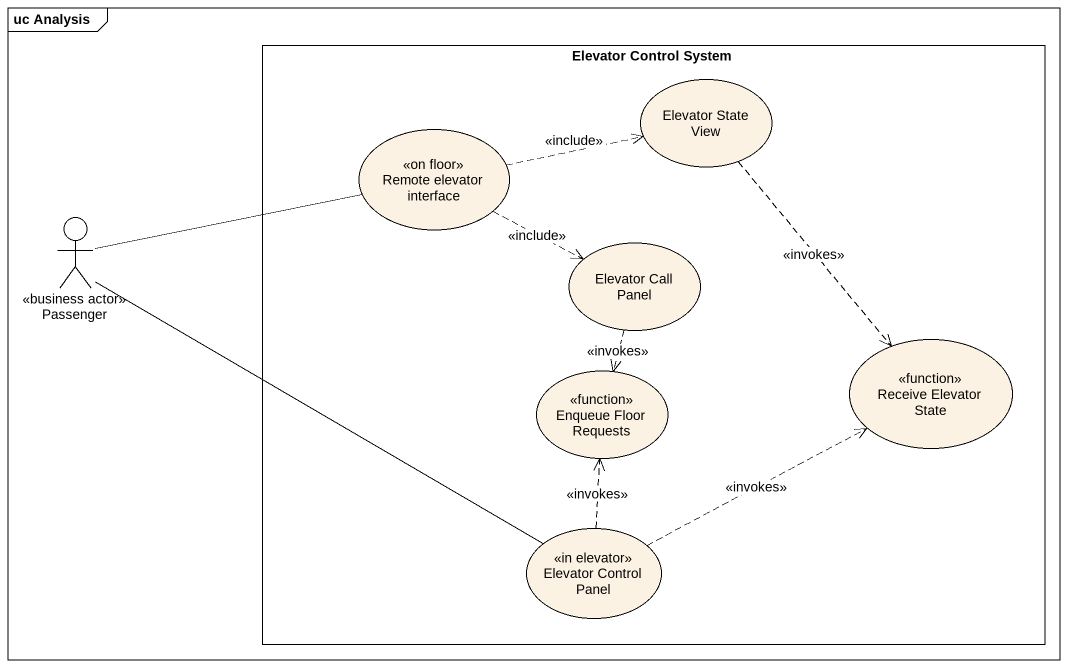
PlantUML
@startuml
mainframe uc Analysis
rectangle "Elevator Control System" as Elevator_Control_System {
  usecase "Elevator State View" as Elevator_State_View
  usecase "Remote elevator interface" as Remote_elevator_interface <<on floor>>
  usecase "Elevator Call Panel" as Elevator_Call_Panel
  usecase "Receive Elevator State" as Receive_Elevator_State <<function>>
  usecase "Enqueue Floor Requests" as Enqueue_Floor_Requests <<function>>
  usecase "Elevator Control Panel" as Elevator_Control_Panel <<in elevator>>
}
actor Passenger <<business actor>>
Elevator_State_View ..> Receive_Elevator_State : <<invokes>>
Remote_elevator_interface .right.> Elevator_State_View : <<include>>
Remote_elevator_interface .right.> Elevator_Call_Panel : <<include>>
Passenger -right- Remote_elevator_interface
Passenger -right- Elevator_Control_Panel
Elevator_Call_Panel ..> Enqueue_Floor_Requests : <<invokes>>
Elevator_Control_Panel .right.> Receive_Elevator_State : <<invokes>>
Elevator_Control_Panel .up.> Enqueue_Floor_Requests : <<invokes>>
@enduml
